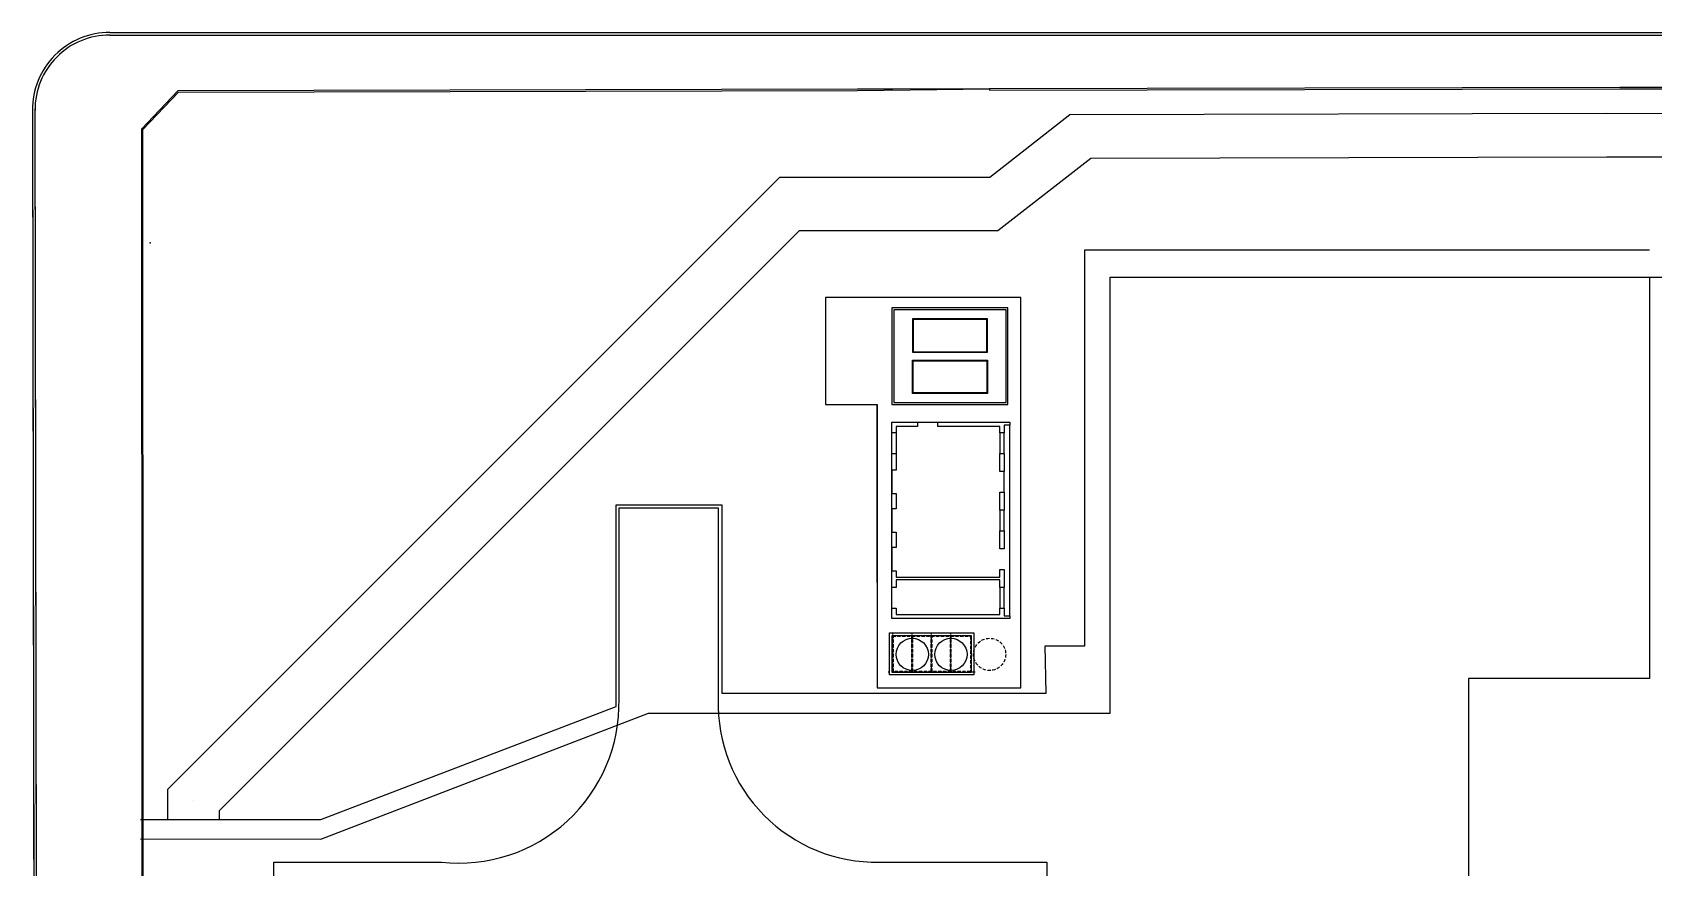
# Model space of a CAD drawing. Header units: millimetres. Extents: x 64 to 660, y 33 to 427.
# Drawn here: x 64.2 to 190, y 362.6 to 427.4 of the extents above; entities that cross this region are included whole.
import ezdxf

# ---------------------------------------------------------------- set-up
doc = ezdxf.new("R2010")
doc.units = ezdxf.units.MM
for name, pattern in [('CONTINUA', [0]), ('PL-EE01-PR-BaseC9-r2$0$DASHDOT', [1, 0.5, -0.25, 0, -0.25]), ('PL-EE01-PR-BaseC9-r2$0$HIDDEN', [0.375, 0.25, -0.125])]:
    doc.linetypes.add(name, pattern=pattern)
doc.layers.add('Alambrado olimpico', color=10, linetype='Continuous')
doc.layers.add('Contorno', color=7, linetype='Continuous')

msp = doc.modelspace()

# ---------------------------------------------------------------- linework, layer by layer
at = {"layer": 'Alambrado olimpico', "color": 252, "linetype": 'CONTINUA'}
for points in [[(72.574, 366.329), (86.559, 366.319), (109.479, 375.086), (109.479, 390.741), (117.689, 390.746), (117.689, 376.118), (142.846, 376.118), (142.788, 379.785), (145.846, 379.785), (145.846, 410.525), (189.212, 410.525), (189.694, 410.525)], [(72.574, 364.807), (86.558, 364.797), (111.993, 374.566), (147.826, 374.569), (147.826, 408.415), (191.913, 408.415)], [(72.574, 364.807), (86.558, 364.797), (111.993, 374.566), (147.826, 374.569), (147.826, 408.415), (191.883, 408.415)], [(72.574, 364.807), (86.558, 364.797), (111.993, 374.566), (147.826, 374.569), (147.826, 408.415), (191.883, 408.415)], [(189.679, 408.415), (189.679, 377.27), (175.639, 377.27), (175.639, 278.593), (188.53, 264.779)]]:
    msp.add_lwpolyline(points, dxfattribs=at)
at = {"layer": 'Contorno', "color": 252, "linetype": 'ByBlock'}
for p, q in [((70.173, 427.413, 0), (575.342, 427.413, 0)), ((70.189, 427.213, 0), (575.342, 427.213, 0)), ((187.387, 423.147), (138.463, 423.027)), ((138.463, 422.927), (187.387, 423.047)), ((138.463, 423.027), (138.463, 422.927)), ((262.111, 422.966), (187.387, 423.147)), ((187.387, 423.047), (262.111, 422.866)), ((64.173, 421.363, 0), (64.419, 271.862, 0)), ((64.373, 421.364, 0), (64.619, 271.862, 0)), ((144.707, 421.014), (138.485, 416.162)), ((186.385, 421.116), (144.707, 421.014)), ((261.107, 420.935), (186.385, 421.116)), ((146.33, 417.637), (139.116, 412.012)), ((186.385, 417.736), (146.33, 417.637)), ((261.107, 417.554), (186.385, 417.736)), ((122.169, 416.162), (74.659, 368.652)), ((138.485, 416.162), (122.169, 416.162)), ((123.676, 412.012), (78.66, 366.996)), ((139.116, 412.012), (123.676, 412.012)), ((109.702, 375.654), (109.702, 390.504)), ((109.702, 390.504), (117.402, 390.504)), ((117.402, 390.504), (117.402, 375.654)), ((74.659, 368.652), (74.661, 366.328)), ((76.66, 367.824), (76.66, 367.824)), ((78.66, 366.996), (78.661, 366.325)), ((82.913, 363.001), (95.913, 363.003)), ((82.913, 270.001), (82.913, 363.001)), ((129.913, 363.003), (142.913, 363.003)), ((142.913, 363.003), (142.913, 317.503))]:
    msp.add_line(p, q, dxfattribs=at)
at = {"layer": 'Contorno', "color": 252}
for p, q in [((140.891, 406.831, 0), (125.741, 406.831, 0)), ((125.741, 406.831, 0), (125.741, 398.531, 0)), ((140.891, 406.831, 0), (125.741, 406.831, 0)), ((125.741, 406.831, 0), (125.741, 398.531, 0)), ((140.891, 376.536, 0), (140.891, 406.831, 0)), ((140.891, 376.536, 0), (140.891, 406.831, 0)), ((139.891, 406.031, 0), (130.891, 406.031, 0)), ((130.891, 406.031, 0), (130.891, 398.531, 0)), ((139.741, 405.881, 0), (131.041, 405.881, 0)), ((131.041, 405.881, 0), (131.041, 398.681, 0)), ((138.291, 405.181, 0), (132.492, 405.181, 0)), ((132.492, 405.181, 0), (132.492, 402.581, 0)), ((138.291, 402.581, 0), (138.291, 405.181, 0)), ((139.741, 398.681, 0), (139.741, 405.881, 0)), ((139.891, 398.531, 0), (139.891, 406.031, 0)), ((138.241, 405.131, 0), (132.542, 405.131, 0)), ((132.542, 405.131, 0), (132.542, 402.631, 0)), ((138.241, 402.631, 0), (138.241, 405.131, 0)), ((132.492, 402.581, 0), (138.291, 402.581, 0)), ((132.492, 399.381, 0), (132.492, 401.981, 0)), ((132.492, 401.981, 0), (138.291, 401.981, 0)), ((132.542, 402.631, 0), (138.241, 402.631, 0)), ((132.542, 399.431, 0), (132.542, 401.931, 0)), ((132.542, 401.931, 0), (138.241, 401.931, 0)), ((138.241, 401.931, 0), (138.241, 399.431, 0)), ((138.291, 401.981, 0), (138.291, 399.381, 0)), ((138.291, 399.381, 0), (132.492, 399.381, 0)), ((138.241, 399.431, 0), (132.542, 399.431, 0)), ((125.741, 398.531, 0), (129.741, 398.531, 0)), ((125.741, 398.531, 0), (129.741, 398.531, 0)), ((129.741, 384.709, 0), (129.741, 398.531, 0)), ((129.741, 398.531, 0), (129.741, 376.536, 0)), ((129.741, 398.531, 0), (129.741, 385.031, 0)), ((130.891, 398.531, 0), (139.891, 398.531, 0)), ((131.041, 398.681, 0), (139.741, 398.681, 0)), ((130.891, 396.331, 0), (130.891, 397.151, 0)), ((130.891, 397.151, 0), (132.861, 397.151, 0)), ((132.861, 396.821, 0), (131.221, 396.821, 0)), ((131.221, 396.821, 0), (131.221, 396.331, 0)), ((132.861, 397.151, 0), (132.861, 396.821, 0)), ((132.861, 397.151, 0), (134.461, 397.151, 0)), ((132.861, 397.151, 0), (134.461, 397.151, 0)), ((134.461, 396.821, 0), (134.461, 397.151, 0)), ((134.461, 397.151, 0), (140.041, 397.151, 0)), ((139.261, 396.821, 0), (134.461, 396.821, 0)), ((139.261, 396.331, 0), (139.261, 396.821, 0)), ((140.041, 396.931, 0), (139.591, 396.931, 0)), ((139.591, 396.931, 0), (139.591, 396.331, 0)), ((140.041, 397.151, 0), (140.041, 396.931, 0)), ((131.221, 396.331, 0), (130.891, 396.331, 0)), ((130.891, 394.731, 0), (130.891, 396.331, 0)), ((131.221, 396.331, 0), (131.221, 394.731, 0)), ((139.591, 396.331, 0), (139.261, 396.331, 0)), ((139.261, 396.331, 0), (139.261, 394.731, 0)), ((139.591, 394.731, 0), (139.591, 396.331, 0)), ((130.891, 393.431, 0), (130.891, 394.731, 0)), ((130.891, 394.731, 0), (131.221, 394.731, 0)), ((131.221, 394.731, 0), (131.221, 393.431, 0)), ((139.261, 393.331, 0), (139.261, 394.731, 0)), ((139.261, 394.731, 0), (139.591, 394.731, 0)), ((139.591, 394.731, 0), (139.591, 393.331, 0)), ((131.221, 393.431, 0), (130.891, 393.431, 0)), ((130.891, 393.431, 0), (130.891, 391.631, 0)), ((130.891, 391.631, 0), (130.891, 393.431, 0)), ((139.591, 393.331, 0), (139.261, 393.331, 0)), ((139.591, 391.731, 0), (139.591, 393.331, 0)), ((139.591, 391.731, 0), (139.591, 393.331, 0)), ((130.891, 390.431, 0), (130.891, 391.631, 0)), ((130.891, 391.631, 0), (131.221, 391.631, 0)), ((131.221, 391.631, 0), (131.221, 390.431, 0)), ((139.261, 390.331, 0), (139.261, 391.731, 0)), ((139.261, 391.731, 0), (139.591, 391.731, 0)), ((139.591, 391.731, 0), (139.591, 390.331, 0)), ((131.221, 390.431, 0), (130.891, 390.431, 0)), ((130.891, 390.431, 0), (130.891, 388.631, 0)), ((130.891, 388.631, 0), (130.891, 390.431, 0)), ((139.591, 390.331, 0), (139.261, 390.331, 0)), ((139.261, 390.331, 0), (139.261, 388.731, 0)), ((139.591, 388.731, 0), (139.591, 390.331, 0)), ((130.891, 387.431, 0), (130.891, 388.631, 0)), ((130.891, 388.631, 0), (131.221, 388.631, 0)), ((131.221, 388.631, 0), (131.221, 387.431, 0)), ((139.261, 387.331, 0), (139.261, 388.731, 0)), ((139.261, 388.731, 0), (139.591, 388.731, 0)), ((139.591, 388.731, 0), (139.591, 387.331, 0)), ((131.221, 387.431, 0), (130.891, 387.431, 0)), ((130.891, 387.431, 0), (130.891, 385.631, 0)), ((130.891, 385.631, 0), (130.891, 387.431, 0)), ((139.591, 387.331, 0), (139.261, 387.331, 0)), ((130.891, 384.331, 0), (130.891, 385.631, 0)), ((130.891, 385.631, 0), (131.221, 385.631, 0)), ((131.221, 385.631, 0), (131.221, 385.131, 0)), ((131.221, 385.131, 0), (139.261, 385.131, 0)), ((139.261, 385.131, 0), (139.261, 385.731, 0)), ((139.261, 385.731, 0), (139.591, 385.731, 0)), ((139.591, 385.731, 0), (139.591, 384.331, 0)), ((129.741, 385.031, 0), (129.741, 376.536, 0)), ((131.221, 384.331, 0), (130.891, 384.331, 0)), ((130.891, 382.731, 0), (130.891, 384.331, 0)), ((139.261, 384.911, 0), (131.221, 384.911, 0)), ((131.221, 384.911, 0), (131.221, 384.331, 0)), ((139.261, 384.331, 0), (139.261, 384.911, 0)), ((139.591, 384.331, 0), (139.261, 384.331, 0)), ((139.261, 384.331, 0), (139.261, 382.731, 0)), ((139.591, 382.731, 0), (139.591, 384.331, 0)), ((130.891, 381.911, 0), (130.891, 382.731, 0)), ((130.891, 382.731, 0), (131.221, 382.731, 0)), ((131.221, 382.731, 0), (131.221, 382.241, 0)), ((139.261, 382.241, 0), (139.261, 382.731, 0)), ((139.261, 382.731, 0), (139.591, 382.731, 0)), ((139.591, 382.731, 0), (139.591, 382.131, 0)), ((140.041, 381.911, 0), (130.891, 381.911, 0)), ((131.221, 382.241, 0), (139.261, 382.241, 0)), ((139.591, 382.131, 0), (140.041, 382.131, 0)), ((140.041, 382.131, 0), (140.041, 381.911, 0)), ((130.696, 377.536, 0), (130.696, 380.811, 0)), ((130.696, 380.811, 0), (137.233, 380.811, 0)), ((130.896, 377.736, 0), (130.896, 380.611, 0)), ((130.896, 380.611, 0), (137.036, 380.611, 0)), ((130.899, 380.611, 0), (130.896, 380.611, 0)), ((130.896, 380.611, 0), (130.896, 380.551, 0)), ((130.896, 380.551, 0), (131.036, 380.551, 0)), ((130.907, 380.567, 0), (130.904, 380.606, 0)), ((131.015, 380.558, 0), (130.917, 380.558, 0)), ((131.029, 380.606, 0), (131.025, 380.567, 0)), ((131.036, 380.611, 0), (131.033, 380.611, 0)), ((131.036, 380.551, 0), (131.036, 380.611, 0)), ((132.399, 380.611, 0), (132.396, 380.611, 0)), ((132.396, 380.611, 0), (132.396, 380.551, 0)), ((132.396, 380.551, 0), (132.536, 380.551, 0)), ((132.407, 380.567, 0), (132.404, 380.606, 0)), ((132.515, 380.558, 0), (132.417, 380.558, 0)), ((132.529, 380.606, 0), (132.525, 380.567, 0)), ((132.536, 380.611, 0), (132.533, 380.611, 0)), ((132.536, 380.551, 0), (132.536, 380.611, 0)), ((133.899, 380.611, 0), (133.896, 380.611, 0)), ((133.896, 380.611, 0), (133.896, 380.551, 0)), ((133.896, 380.551, 0), (134.036, 380.551, 0)), ((133.907, 380.567, 0), (133.904, 380.606, 0)), ((134.015, 380.558, 0), (133.917, 380.558, 0)), ((134.029, 380.606, 0), (134.025, 380.567, 0)), ((134.036, 380.611, 0), (134.033, 380.611, 0)), ((134.036, 380.551, 0), (134.036, 380.611, 0)), ((135.399, 380.611, 0), (135.396, 380.611, 0)), ((135.396, 380.611, 0), (135.396, 380.551, 0)), ((135.396, 380.551, 0), (135.536, 380.551, 0)), ((135.407, 380.567, 0), (135.404, 380.606, 0)), ((135.515, 380.558, 0), (135.417, 380.558, 0)), ((135.529, 380.606, 0), (135.525, 380.567, 0)), ((135.536, 380.611, 0), (135.533, 380.611, 0)), ((135.536, 380.551, 0), (135.536, 380.611, 0)), ((136.899, 380.611, 0), (136.896, 380.611, 0)), ((136.896, 380.611, 0), (136.896, 380.551, 0)), ((136.896, 380.551, 0), (137.036, 380.551, 0)), ((136.907, 380.567, 0), (136.904, 380.606, 0)), ((137.015, 380.558, 0), (136.917, 380.558, 0)), ((137.029, 380.606, 0), (137.025, 380.567, 0)), ((137.036, 380.611, 0), (137.033, 380.611, 0)), ((137.036, 380.611, 0), (137.036, 377.736, 0)), ((137.036, 380.551, 0), (137.036, 380.611, 0)), ((137.233, 380.811, 0), (137.233, 377.536, 0)), ((137.233, 377.536, 0), (130.696, 377.536, 0)), ((130.896, 377.736, 0), (130.896, 377.796, 0)), ((130.896, 377.796, 0), (131.036, 377.796, 0)), ((137.036, 377.736, 0), (130.896, 377.736, 0)), ((130.899, 377.736, 0), (130.896, 377.736, 0)), ((130.907, 377.78, 0), (130.904, 377.741, 0)), ((131.015, 377.789, 0), (130.917, 377.789, 0)), ((131.029, 377.741, 0), (131.025, 377.78, 0)), ((131.036, 377.736, 0), (131.033, 377.736, 0)), ((131.036, 377.796, 0), (131.036, 377.736, 0)), ((132.396, 377.736, 0), (132.396, 377.796, 0)), ((132.396, 377.796, 0), (132.536, 377.796, 0)), ((132.399, 377.736, 0), (132.396, 377.736, 0)), ((132.407, 377.78, 0), (132.404, 377.741, 0)), ((132.515, 377.789, 0), (132.417, 377.789, 0)), ((132.529, 377.741, 0), (132.525, 377.78, 0)), ((132.536, 377.736, 0), (132.533, 377.736, 0)), ((132.536, 377.796, 0), (132.536, 377.736, 0)), ((133.896, 377.736, 0), (133.896, 377.796, 0)), ((133.896, 377.796, 0), (134.036, 377.796, 0)), ((133.899, 377.736, 0), (133.896, 377.736, 0)), ((133.907, 377.78, 0), (133.904, 377.741, 0)), ((134.015, 377.789, 0), (133.917, 377.789, 0)), ((134.029, 377.741, 0), (134.025, 377.78, 0)), ((134.036, 377.736, 0), (134.033, 377.736, 0)), ((134.036, 377.796, 0), (134.036, 377.736, 0)), ((135.396, 377.736, 0), (135.396, 377.796, 0)), ((135.396, 377.796, 0), (135.536, 377.796, 0)), ((135.399, 377.736, 0), (135.396, 377.736, 0)), ((135.407, 377.78, 0), (135.404, 377.741, 0)), ((135.515, 377.789, 0), (135.417, 377.789, 0)), ((135.529, 377.741, 0), (135.525, 377.78, 0)), ((135.536, 377.736, 0), (135.533, 377.736, 0)), ((135.536, 377.796, 0), (135.536, 377.736, 0)), ((136.896, 377.736, 0), (136.896, 377.796, 0)), ((136.896, 377.796, 0), (137.036, 377.796, 0)), ((136.899, 377.736, 0), (136.896, 377.736, 0)), ((136.907, 377.78, 0), (136.904, 377.741, 0)), ((137.015, 377.789, 0), (136.917, 377.789, 0)), ((137.029, 377.741, 0), (137.025, 377.78, 0)), ((137.036, 377.736, 0), (137.033, 377.736, 0)), ((137.036, 377.796, 0), (137.036, 377.736, 0)), ((137.233, 377.536, 0), (137.233, 377.536, 0)), ((137.233, 377.536, 0), (137.233, 377.536, 0)), ((129.741, 376.536, 0), (140.891, 376.536, 0)), ((129.741, 376.536, 0), (129.891, 376.536, 0)), ((129.741, 376.536, 0), (140.891, 376.536, 0))]:
    msp.add_line(p, q, dxfattribs=at)
at = {"layer": 'Contorno', "color": 252, "linetype": 'PL-EE01-PR-BaseC9-r2$0$HIDDEN'}
for p, q in [((130.891, 401.731, 0), (130.891, 398.531, 0)), ((139.891, 398.531, 0), (139.891, 401.731, 0)), ((130.891, 398.531, 0), (139.891, 398.531, 0)), ((130.936, 377.796, 0), (130.936, 380.551, 0)), ((130.936, 380.551, 0), (136.976, 380.551, 0)), ((130.996, 377.796, 0), (130.996, 380.551, 0)), ((132.436, 377.796, 0), (132.436, 380.551, 0)), ((132.496, 377.796, 0), (132.496, 380.551, 0)), ((133.936, 377.796, 0), (133.936, 380.551, 0)), ((133.996, 377.796, 0), (133.996, 380.551, 0)), ((135.436, 377.796, 0), (135.436, 380.551, 0)), ((135.496, 377.796, 0), (135.496, 380.551, 0)), ((136.976, 380.551, 0), (136.976, 377.796, 0)), ((136.976, 377.796, 0), (130.936, 377.796, 0))]:
    msp.add_line(p, q, dxfattribs=at)
at = {"layer": 'Contorno', "color": 252, "ltscale": 0.1}
msp.add_line((140.041, 382.131, 0), (140.041, 396.931, 0), dxfattribs=at)
at = {"layer": 'Contorno', "color": 252, "linetype": 'Continuous'}
for p, q in [((129.74, 395.608, 0), (129.741, 395.609, 0)), ((129.74, 395.608, 0), (129.741, 395.608, 0)), ((129.739, 393.4, 0), (129.739, 393.4, 0)), ((129.739, 389.4, 0), (129.741, 389.407, 0)), ((129.74, 388.839, 0), (129.74, 388.839, 0))]:
    msp.add_line(p, q, dxfattribs=at)
at = {"layer": 'Contorno', "color": 252, "linetype": 'PL-EE01-PR-BaseC9-r2$0$DASHDOT'}
for p, q in [((130.966, 377.736, 0), (130.966, 380.87, 0)), ((132.466, 377.736, 0), (132.466, 380.87, 0)), ((133.966, 377.736, 0), (133.966, 380.87, 0)), ((135.466, 377.736, 0), (135.466, 380.87, 0)), ((137.336, 377.766, 0), (130.583, 377.766, 0))]:
    msp.add_line(p, q, dxfattribs=at)
at = {"layer": 'Contorno', "color": 252, "linetype": 'ByBlock', "elevation": 0}
for points in [[(70.19, 427.413, 0.417499), (64.173, 421.363), (64.419, 271.862)], [(70.189, 427.213, 0.417533), (64.373, 421.364), (64.619, 271.862)]]:
    msp.add_lwpolyline(points, format="xyb", dxfattribs=at)
at = {"layer": 'Contorno', "color": 252, "linetype": 'ByBlock'}
msp.add_lwpolyline([(80.973, 264.51), (80.973, 264.61), (76.535, 264.609), (72.811, 268.453), (72.736, 419.866), (75.504, 422.772), (128.204, 422.901), (138.463, 423.027), (130.963, 423.008), (128.204, 423.001), (75.461, 422.872), (72.636, 419.906), (72.711, 268.412), (76.498, 264.509), (80.873, 264.51), (80.873, 257.649), (80.973, 257.649), (80.973, 264.61)], dxfattribs=at)
at = {"layer": 'Contorno', "color": 252}
for centre in [(132.466, 379.134, 0), (135.466, 379.134, 0)]:
    msp.add_circle(centre, 1.25, dxfattribs=at)
at = {"layer": 'Contorno', "color": 252, "linetype": 'PL-EE01-PR-BaseC9-r2$0$HIDDEN'}
msp.add_circle((138.466, 379.134, 0), 1.25, dxfattribs=at)
at = {"layer": 'Contorno', "color": 252, "linetype": 'ByBlock'}
for centre, radius, start, end in [((70.173, 421.413, 0), 6, 89.83992, 180.48187), ((70.173, 421.413, 0), 5.8, 89.83992, 180.4885), ((97.282, 375.351), 12.424, 263.67651, 1.39412), ((129.694, 375.298), 12.297, 178.34407, 271.02146)]:
    msp.add_arc(centre, radius, start, end, dxfattribs=at)
at = {"layer": 'Contorno', "color": 252}
for centre, radius, start, end in [((130.899, 380.606, 0), 0.005, 4.57392, 90), ((130.917, 380.568, 0), 0.01, 184.57392, 270), ((131.015, 380.568, 0), 0.01, 270, 355.42608), ((131.033, 380.606, 0), 0.005, 90, 175.42608), ((132.399, 380.606, 0), 0.005, 4.57392, 90), ((132.417, 380.568, 0), 0.01, 184.57392, 270), ((132.515, 380.568, 0), 0.01, 270, 355.42608), ((132.533, 380.606, 0), 0.005, 90, 175.42608), ((133.899, 380.606, 0), 0.005, 4.57392, 90), ((133.917, 380.568, 0), 0.01, 184.57392, 270), ((134.015, 380.568, 0), 0.01, 270, 355.42608), ((134.033, 380.606, 0), 0.005, 90, 175.42608), ((135.399, 380.606, 0), 0.005, 4.57392, 90), ((135.417, 380.568, 0), 0.01, 184.57392, 270), ((135.515, 380.568, 0), 0.01, 270, 355.42608), ((135.533, 380.606, 0), 0.005, 90, 175.42608), ((136.899, 380.606, 0), 0.005, 4.57392, 90), ((136.917, 380.568, 0), 0.01, 184.57392, 270), ((137.015, 380.568, 0), 0.01, 270, 355.42608), ((137.033, 380.606, 0), 0.005, 90, 175.42608), ((130.899, 377.741, 0), 0.005, 270, 355.42608), ((130.917, 377.779, 0), 0.01, 90, 175.42608), ((131.015, 377.779, 0), 0.01, 4.57392, 90), ((131.033, 377.741, 0), 0.005, 184.57392, 270), ((132.399, 377.741, 0), 0.005, 270, 355.42608), ((132.417, 377.779, 0), 0.01, 90, 175.42608), ((132.515, 377.779, 0), 0.01, 4.57392, 90), ((132.533, 377.741, 0), 0.005, 184.57392, 270), ((133.899, 377.741, 0), 0.005, 270, 355.42608), ((133.917, 377.779, 0), 0.01, 90, 175.42608), ((134.015, 377.779, 0), 0.01, 4.57392, 90), ((134.033, 377.741, 0), 0.005, 184.57392, 270), ((135.399, 377.741, 0), 0.005, 270, 355.42608), ((135.417, 377.779, 0), 0.01, 90, 175.42608), ((135.515, 377.779, 0), 0.01, 4.57392, 90), ((135.533, 377.741, 0), 0.005, 184.57392, 270), ((136.899, 377.741, 0), 0.005, 270, 355.42608), ((136.917, 377.779, 0), 0.01, 90, 175.42608), ((137.015, 377.779, 0), 0.01, 4.57392, 90), ((137.033, 377.741, 0), 0.005, 184.57392, 270)]:
    msp.add_arc(centre, radius, start, end, dxfattribs=at)
at = {"layer": 'Contorno', "extrusion": (-3.33514e-06, 9.20456e-07, 1)}
msp.add_point((73.313, 411.089, 0), dxfattribs=at)
msp.add_point((73.313, 411.089, 0), dxfattribs=at)

doc.saveas('drawing.dxf')
